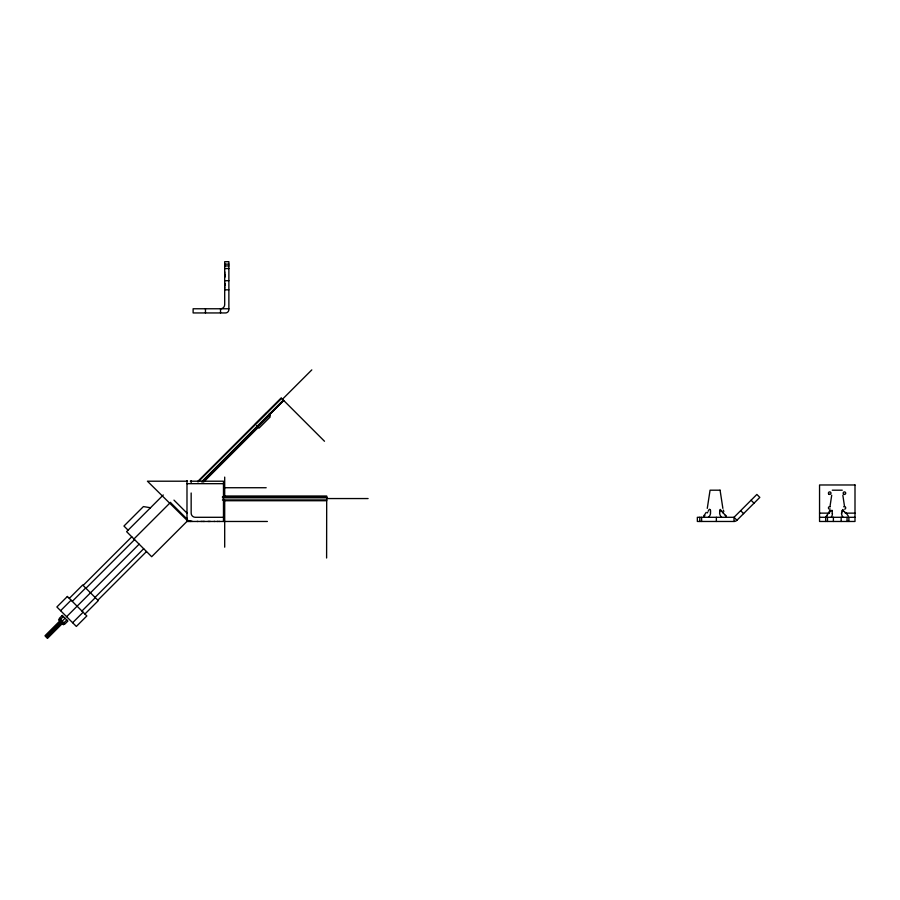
<?xml version="1.0" encoding="UTF-8"?>
<svg xmlns="http://www.w3.org/2000/svg" width="900" height="900" viewBox="0 0 900 900"><rect width="100%" height="100%" fill="white"/><g stroke="black" fill="none" stroke-linecap="round" stroke-linejoin="round"><path stroke-width="1.35" d="M224.696 288.439L224.696 286.718M224.696 274.264L224.696 271.868M220.523 312.941L220.523 308.767A4.174 4.174 0 0 0 224.696 304.594L224.696 261.697L228.87 261.686L228.87 309.6A3.341 3.341 0 0 1 225.529 312.941L193.118 312.941L193.118 308.767L228.87 308.767M832.219 513.484L832.207 511.65M710.426 512.809L710.482 511.762M842.107 511.144L842.062 512.933M831.701 495.248L829.991 506.565M269.91 415.012L269.55 413.471M842.175 510.626L842.141 510.84A10.834 8.843 39.1 0 0 842.153 511.155M707.276 508.376L710.066 490.196L720.056 490.196M829.778 512.269L829.238 513.191M707.726 512.201L707.288 512.933M830.452 511.121L831.915 510.322A2.745 1.856 -63.8 0 1 832.028 510.559M163.26 494.989L126.608 531.641L151.672 556.706L187.571 520.808M69.289 598.387L82.676 585.011L98.302 600.637L84.926 614.025M83.115 585.45L131.771 536.794M60.593 610.684L71.089 600.188M133.942 538.976L170.595 502.324M72.281 601.38L85.657 587.992M85.927 588.262L134.584 539.606M59.693 618.705L58.568 619.83L63.484 624.746L64.609 623.621M197.64 481.522L281.171 397.935L324.495 441.259M255.184 424.282L266.389 413.077M60.413 619.436L63.337 616.511M198.045 481.916L281.621 398.385M59.501 620.764L60.626 619.639M59.738 621.011L45 635.749L47.565 638.314L62.303 623.576M45.484 636.232L60.233 621.495M282.465 399.218L311.805 369.889M46.282 637.031L65.07 618.232M66.611 616.691L139.14 544.163M201.713 481.657L283.32 400.084M202.129 482.074L283.725 400.478L202.916 481.376M47.07 637.819L61.807 623.081M257.895 426.994L269.1 415.789L270.225 416.914L259.02 428.119L256.613 425.723M269.336 416.036L270.135 415.238L269.1 414.202M203.602 482.062L258.278 427.387M62.539 623.801L63.664 622.676M63.877 622.901L66.803 619.976M95.051 597.386L143.696 548.73M81.934 611.033L95.321 597.656M72.63 622.721L83.126 612.225M97.853 600.188L146.509 551.531M736.954 520.245L759.814 497.396L756.866 494.438L734.006 517.298L734.006 521.471L697.354 521.471L697.342 517.298L734.006 517.298L736.954 520.245A4.174 4.174 0 0 1 734.006 521.471M214.031 521.426L214.706 521.426M217.237 521.426L217.89 521.426M218.824 521.426L219.476 521.426M200.936 521.426L201.701 521.426M197.044 521.426L197.966 521.426M202.556 521.426L204.458 521.426M207.934 521.426L210.296 521.426M224.696 268.571L228.87 268.56M224.696 264.127L228.87 264.127M224.696 265.95L228.87 265.95M224.696 280.699L228.87 280.699M187.526 481.207L147.431 481.207L188.213 521.471M190.294 481.207L223.481 481.207L223.481 521.471M186.986 483.671L223.481 483.671M224.696 487.733L266.186 487.733M832.286 490.196L842.265 490.196M223.481 496.012L326.7 496.012L326.61 558.011M222.435 496.8L326.7 496.8M223.481 497.396L326.7 497.396M222.435 497.723L326.7 497.723M326.61 498.555L368.1 498.555M222.435 499.939L326.7 499.939M223.481 500.726L326.7 500.726M819.551 513.135L829.091 513.135M845.46 513.135L855 513.135M223.481 517.298L195.334 517.298A4.174 4.174 0 0 1 191.16 513.135L191.16 492.998M819.551 517.298L855 517.298M267.379 521.471L186.986 521.471L186.986 480.645M224.696 289.822L228.87 289.834M192.364 521.426L189.911 520.841M150.491 507.746L143.415 506.576L123.953 526.039L128.081 530.168M189.562 521.156L191.16 521.471M751.072 500.231L754.02 503.179M740.644 510.66L743.591 513.608M173.97 500.119L187.324 513.461M171.023 503.066L187.245 519.289M721.474 510.626L721.609 510.84A10.834 3.679 61.1 0 1 721.699 511.245M722.846 512.933L722.104 511.673M845.066 512.809L844.492 511.762M723.319 510.041L723.814 511.515M722.869 508.376L720.079 490.196M844.526 506.52L842.839 495.225M719.707 512.809L719.663 511.684A11.689 10.103 22.2 0 1 719.764 511.245M848.88 517.298L848.88 521.471M847.058 517.298L847.058 521.471M841.163 517.298L841.163 521.471M833.389 517.298L833.389 521.471M827.494 517.298L827.494 521.471M825.66 517.298L825.66 521.471M716.366 517.298L716.366 521.471M701.606 517.298L701.606 521.471M699.784 517.298L699.784 521.471M225.112 274.748L225.112 276.975M225.112 283.298L225.112 285.525M224.696 477.101L224.696 496.496M224.696 500.175L224.696 547.178M205.459 308.767L205.459 312.941M191.16 480.645L191.16 483.086M190.328 521.471A3.341 3.341 0 0 1 186.986 518.13M726.21 516.105A10.316 4.567 58.6 0 1 725.423 515.171M704.914 515.576A10.316 5.074 -56.9 0 1 704.048 516.51M710.584 512.842A9.191 7.492 29.9 0 1 708.379 517.32M710.55 511.684A11.689 10.226 -10.5 0 0 710.516 511.223A8.629 7.279 -33.1 0 0 710.539 510.593A3.623 2.857 -49.9 0 0 710.179 509.546M708.525 510.559A2.812 1.958 -68.7 0 1 709.571 509.209M708.244 511.043A10.834 3.949 -61.2 0 1 708.435 510.728M706.163 512.336A10.957 4.657 -59.7 0 1 703.62 515.97M726.356 516.611A10.957 5.411 57.7 0 1 723.308 512.696M720.214 509.4A2.363 1.294 63.2 0 1 721.204 510.728M720.011 510.739A3.802 2.689 65.7 0 1 720.18 509.794M719.865 511.2A8.629 6.997 44.4 0 1 719.899 510.683M721.71 517.365A9.191 7.785 -33.3 0 1 719.572 512.842M827.359 514.98A9.248 2.936 -58.3 0 1 826.403 516.161M832.421 513.562A10.316 7.526 46 0 1 831.116 517.354M832.095 510.514A5.344 3.926 -53.9 0 1 832.23 511.054M829.8 511.312A8.089 3.139 -61.5 0 1 830.149 510.739M829.024 511.864A11.059 1.901 -60.3 0 1 829.631 510.829M828.63 512.764A9.248 2.723 -60.9 0 1 826.155 516.442M848.273 515.925A9.191 2.666 58.3 0 1 845.752 512.415M843.502 511.043A8.629 2.531 62 0 1 843.739 511.481M843.008 509.895A3.623 1.71 63.3 0 1 843.592 510.817M842.411 510.716A2.812 1.879 69.5 0 1 842.704 509.512M843.109 517.331A10.957 8.561 -42.9 0 1 841.466 513.113M843.739 506.835A1.271 1.271 0 0 1 845.617 507.431A1.271 1.271 0 0 1 844.673 509.152M830.284 509.04A1.271 1.271 0 0 1 828.428 507.904A1.271 1.271 0 0 1 830.284 506.779M67.376 596.475L56.88 606.971L76.343 626.434L86.839 615.938L67.376 596.475M62.269 615.431L59.344 618.356L64.957 623.97L67.883 621.045L62.269 615.431M855 484.976L819.551 484.976L819.551 521.471L855 521.471L855 484.976M843.806 494.257A1.271 1.271 0 0 0 845.707 493.155A1.271 1.271 0 0 0 843.806 492.053A1.271 1.271 0 0 0 843.806 494.257M829.058 494.257A1.271 1.271 0 0 0 830.97 493.155A1.271 1.271 0 0 0 829.058 492.053A1.271 1.271 0 0 0 829.058 494.257"/></g></svg>
